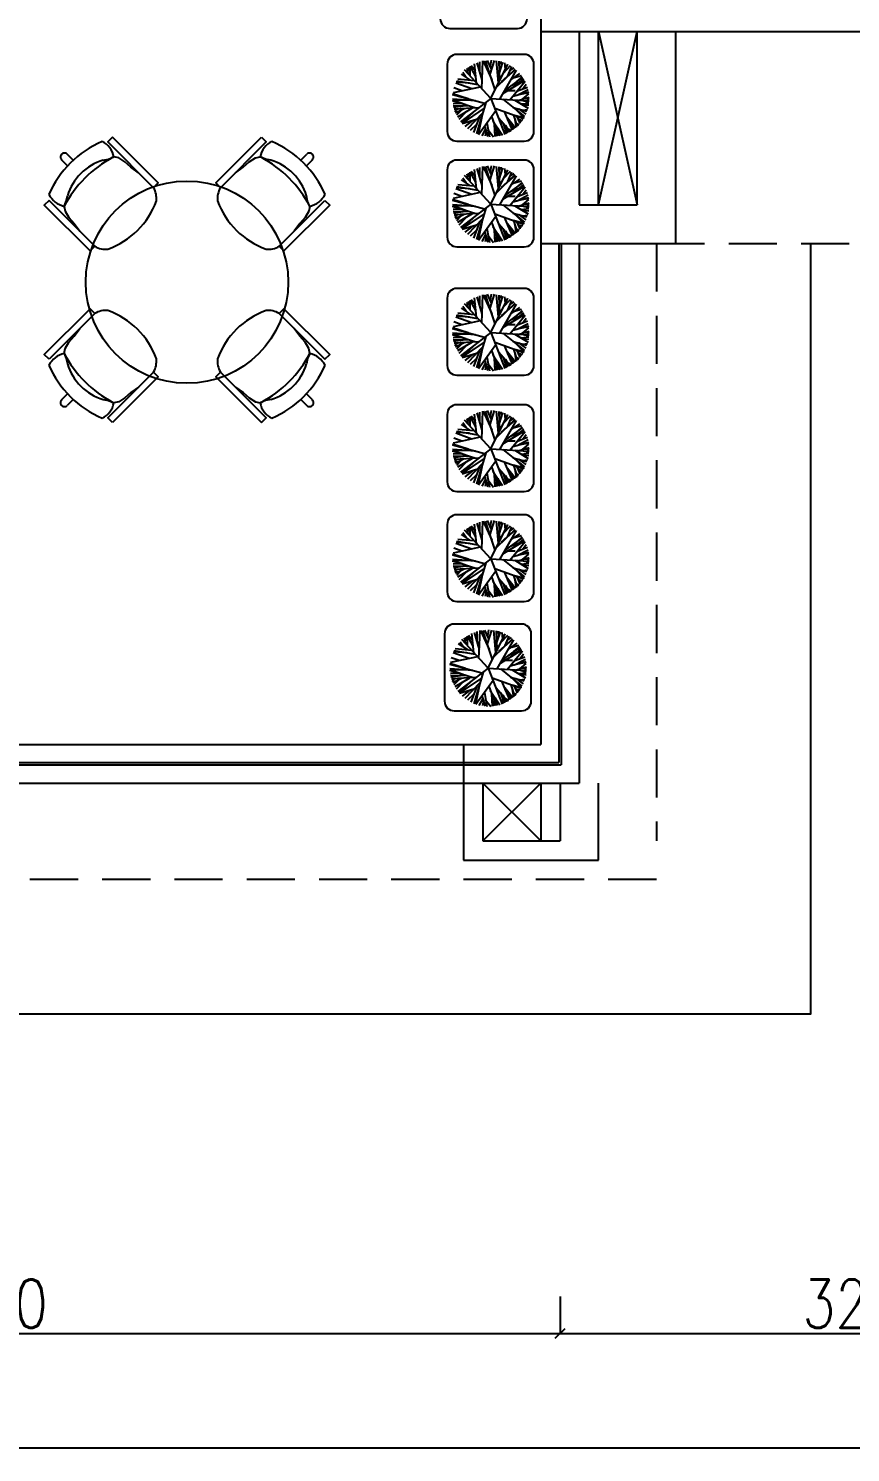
# Model space of a CAD drawing. Extents: x -32840 to 422982, y 280745 to 888746.
# Drawn here: x 235734 to 239997, y 290111 to 297500 of the extents above; entities that cross this region are included whole.
import ezdxf

# ---------------------------------------------------------------- set-up
doc = ezdxf.new("R2010")
doc.units = 0
doc.header["$LTSCALE"] = 1000
doc.header["$PDMODE"] = 3
doc.linetypes.add('CONTINOUS', pattern=[0])
doc.linetypes.add('HIDDEN', pattern=[0.375, 0.25, -0.125])
doc.layers.get('Defpoints').update_dxf_attribs({"linetype": 'HIDDEN'})
for name, color, linetype in [('A-Chejja', 5, 'HIDDEN'), ('A-duct', 1, 'Continuous'), ('A-Floor Projection', 5, 'CONTINOUS'), ('A-WALL', 7, 'CONTINOUS'), ('FURNITURE', 8, 'CONTINOUS'), ('RAILING', 1, 'Continuous'), ('WALL', 6, 'Continuous')]:
    doc.layers.add(name, color=color, linetype=linetype)
doc.layers.add('A-Dim grid', color=3, linetype='Continuous', transparency=0.5)
doc.styles.add('ROMANS', font='romans.shx', dxfattribs={"width": 0.8})
doc.dimstyles.new('A-Dim Grid', dxfattribs={"dimscale": 100, "dimtxt": 2.5, "dimasz": 0.5, "dimexe": 0, "dimexo": 0, "dimgap": 0.3, "dimtad": 1, "dimdec": 0, "dimlfac": -0.01, "dimzin": 3, "dimdsep": 46, "dimtxsty": 'ROMANS', "dimblk": 'OBLIQUE', "dimcen": 5, "dimclrd": 256, "dimclre": 8, "dimclrt": 4, "dimadec": 0, "dimazin": 0, "dimtfac": 1, "dimtdec": 0, "dimtix": 1, "dimtmove": 1, "dimatfit": 3, "dimfxl": 1, "dimfrac": 2, "dimtolj": 1, "dimtzin": 3, "dimlwd": -1, "dimarcsym": 0})

# ---------------------------------------------------------------- blocks, each defined once
blk = doc.blocks.new('_Oblique')
at = {"color": 0, "linetype": 'ByBlock', "lineweight": -2}
blk.add_line((-0.5, -0.5), (0.5, 0.5), dxfattribs=at)
at = {"color": 0, "linetype": 'ByBlock'}
blk.add_line((-0.5, -0.5), (0.5, 0.5), dxfattribs=at)
blk = doc.blocks.new('*D2466')
at = {"layer": 'A-Dim grid', "color": 8, "lineweight": -2, "transparency": 16777216}
for p, q in [((232490.6, 290919.7), (232490.6, 290728.2)), ((238490.6, 290919.7), (238490.6, 290728.2))]:
    blk.add_line(p, q, dxfattribs=at)
at = {"layer": 'A-Dim grid', "transparency": 16777216}
blk.add_line((232490.6, 290728.2), (238490.6, 290728.2), dxfattribs=at)
at = {"layer": 'Defpoints', "color": 0, "transparency": 16777216}
for p in [(232490.6, 290919.7), (238490.6, 290919.7), (238490.6, 290728.2)]:
    blk.add_point(p, dxfattribs=at)
at = {"layer": 'A-Dim grid', "transparency": 16777216, "xscale": 50, "yscale": 50, "zscale": 50, "rotation": 180}
blk.add_blockref('_Oblique', (232490.6, 290728.2), dxfattribs=at)
at = {"layer": 'A-Dim grid', "transparency": 16777216, "xscale": 50, "yscale": 50, "zscale": 50}
blk.add_blockref('_Oblique', (238490.6, 290728.2), dxfattribs=at)
at = {"layer": 'A-Dim grid', "color": 4, "transparency": 16777216, "insert": (235490.6, 290883.2), "char_height": 250, "attachment_point": 5, "style": 'ROMANS'}
blk.add_mtext('\\A1;6000', dxfattribs=at)
blk = doc.blocks.new('*D2467')
at = {"layer": 'A-Dim grid', "color": 8, "lineweight": -2, "transparency": 16777216}
for p, q in [((238490.6, 290919.7), (238490.6, 290728.2)), ((241690.6, 290919.7), (241690.6, 290728.2))]:
    blk.add_line(p, q, dxfattribs=at)
at = {"layer": 'A-Dim grid', "transparency": 16777216}
blk.add_line((238490.6, 290728.2), (241690.6, 290728.2), dxfattribs=at)
at = {"layer": 'Defpoints', "color": 0, "transparency": 16777216}
for p in [(238490.6, 290919.7), (241690.6, 290919.7), (241690.6, 290728.2)]:
    blk.add_point(p, dxfattribs=at)
at = {"layer": 'A-Dim grid', "transparency": 16777216, "xscale": 50, "yscale": 50, "zscale": 50, "rotation": 180}
blk.add_blockref('_Oblique', (238490.6, 290728.2), dxfattribs=at)
at = {"layer": 'A-Dim grid', "transparency": 16777216, "xscale": 50, "yscale": 50, "zscale": 50}
blk.add_blockref('_Oblique', (241690.6, 290728.2), dxfattribs=at)
at = {"layer": 'A-Dim grid', "color": 4, "transparency": 16777216, "insert": (240090.6, 290883.2), "char_height": 250, "attachment_point": 5, "style": 'ROMANS'}
blk.add_mtext('\\A1;3200', dxfattribs=at)
blk = doc.blocks.new('*D2468')
at = {"layer": 'A-Dim grid', "color": 8, "lineweight": -2, "transparency": 16777216}
for p, q in [((213790.6, 290800), (213790.6, 290135.6)), ((248790.8, 290800), (248790.8, 290135.6))]:
    blk.add_line(p, q, dxfattribs=at)
at = {"layer": 'A-Dim grid', "transparency": 16777216}
blk.add_line((213790.6, 290135.6), (248790.8, 290135.6), dxfattribs=at)
at = {"layer": 'Defpoints', "color": 0, "transparency": 16777216}
for p in [(213790.6, 290800), (248790.8, 290800), (248790.8, 290135.6)]:
    blk.add_point(p, dxfattribs=at)
at = {"layer": 'A-Dim grid', "transparency": 16777216, "xscale": 50, "yscale": 50, "zscale": 50, "rotation": 180}
blk.add_blockref('_Oblique', (213790.6, 290135.6), dxfattribs=at)
at = {"layer": 'A-Dim grid', "transparency": 16777216, "xscale": 50, "yscale": 50, "zscale": 50}
blk.add_blockref('_Oblique', (248790.8, 290135.6), dxfattribs=at)
at = {"layer": 'A-Dim grid', "color": 4, "transparency": 16777216, "insert": (231290.7, 290290.6), "char_height": 250, "attachment_point": 5, "style": 'ROMANS'}
blk.add_mtext('\\A1;35000', dxfattribs=at)

msp = doc.modelspace()

# ---------------------------------------------------------------- linework, layer by layer
at = {"layer": 'A-Chejja', "color": 8}
for p, q in [((238990.6, 296384.2), (248190.6, 296384.2)), ((238990.6, 296384.2), (238990.6, 293284.2)), ((238990.6, 293084.2), (213690.6, 293084.2))]:
    msp.add_line(p, q, dxfattribs=at)
at = {"layer": 'A-duct', "color": 8}
for p, q in [((238690.6, 296584.5), (238690.6, 297484.5)), ((238690.6, 296584.2), (238890.6, 297484.2)), ((238690.6, 297484.2), (238890.6, 296584.2)), ((238390.6, 293284.5), (238090.6, 293584.5)), ((238390.6, 293584.5), (238090.6, 293284.5)), ((238390.6, 293584.5), (238390.6, 293284.5))]:
    msp.add_line(p, q, dxfattribs=at)
at = {"layer": 'A-Floor Projection', "color": 8}
msp.add_lwpolyline([(239790.6, 296384.2), (239790.5, 292384.5), (224590.5, 292384.5), (224590.6, 294184.5)], dxfattribs=at)
at = {"layer": 'A-WALL'}
for p, q in [((238390.6, 297484.2), (238390.6, 296384.2)), ((238590.6, 297484.2), (238890.6, 297484.2)), ((238590.6, 297484.2), (238590.6, 296584.2)), ((238890.6, 296584.2), (238890.6, 297484.2)), ((239090.6, 296384.2), (239090.6, 297484.2)), ((238590.6, 296584.2), (238890.6, 296584.2)), ((238390.6, 296384.2), (239090.6, 296384.2)), ((237990.6, 293784.5), (237990.6, 293184.5)), ((237990.6, 293784.5), (238390.6, 293784.5)), ((238090.6, 293584.5), (238090.6, 293284.5)), ((238090.6, 293584.5), (238390.6, 293584.5)), ((238490.6, 293584.5), (238490.6, 293284.5)), ((238690.6, 293184.5), (238690.6, 293584.5)), ((238090.6, 293284.5), (238490.6, 293284.5)), ((237990.6, 293184.5), (238690.6, 293184.5))]:
    msp.add_line(p, q, dxfattribs=at)
at = {"layer": 'A-WALL', "color": 2}
msp.add_lwpolyline([(248890.6, 297484.2), (248890.6, 317084.2), (238390.6, 317084.2), (238390.6, 306084.2), (238390.6, 297484.2), (248890.6, 297484.2)], dxfattribs=at)
at = {"layer": 'FURNITURE'}
for p, q in [((237919.7, 297499.8), (238269.7, 297499.8)), ((238305.2, 297365), (237955.2, 297365)), ((237905.2, 297315), (237905.2, 296965)), ((238355.2, 296965), (238355.2, 297315)), ((237955.2, 296915), (238305.2, 296915)), ((235965.8, 296816.2), (235934.1, 296847)), ((236149.3, 296821.9), (236175.9, 296833.4)), ((236201.3, 296827.9), (236175.9, 296833.4)), ((236233.8, 296807.9), (236201.3, 296827.9)), ((236877.6, 296807.9), (236910.2, 296827.9)), ((236910.2, 296827.9), (236935.5, 296833.4)), ((236962.2, 296821.9), (236935.5, 296833.4)), ((237145.6, 296816.2), (237177.4, 296847)), ((235905.6, 296818.6), (235936.2, 296786.8)), ((236121.1, 296816.7), (236149.3, 296821.9)), ((236265, 296780), (236233.8, 296807.9)), ((236304.7, 296751.6), (236265, 296780)), ((236806.7, 296751.6), (236846.4, 296780)), ((236846.4, 296780), (236877.6, 296807.9)), ((236990.3, 296816.7), (236962.2, 296821.9)), ((237205.9, 296818.6), (237175.2, 296786.8)), ((237905.2, 296767), (237905.2, 296417)), ((238305.2, 296817), (237955.2, 296817)), ((238355.2, 296417), (238355.2, 296767)), ((235929.8, 296603.3), (235935.2, 296631.4)), ((237181.6, 296603.3), (237176.3, 296631.4)), ((235918.3, 296576.7), (235929.8, 296603.3)), ((235918.3, 296576.7), (235923.7, 296551.3)), ((235923.7, 296551.3), (235943.5, 296518.8)), ((237187.8, 296551.3), (237168, 296518.8)), ((237193.2, 296576.7), (237181.6, 296603.3)), ((237193.2, 296576.7), (237187.8, 296551.3)), ((235943.5, 296518.8), (235971.3, 296487.4)), ((235971.3, 296487.4), (235999.6, 296447.6)), ((237140.2, 296487.4), (237111.9, 296447.6)), ((237168, 296518.8), (237140.2, 296487.4)), ((237955.2, 296367), (238305.2, 296367)), ((237905.2, 296100.9), (237905.2, 295750.9)), ((238305.2, 296150.9), (237955.2, 296150.9)), ((238355.2, 295750.9), (238355.2, 296100.9)), ((235971.3, 295903.4), (235999.6, 295943.2)), ((237140.2, 295903.4), (237111.9, 295943.2)), ((235923.7, 295839.5), (235943.5, 295872.1)), ((235943.5, 295872.1), (235971.3, 295903.4)), ((237168, 295872.1), (237140.2, 295903.4)), ((237187.8, 295839.5), (237168, 295872.1)), ((235918.3, 295814.1), (235923.7, 295839.5)), ((235918.3, 295814.1), (235929.8, 295787.5)), ((237193.2, 295814.1), (237181.6, 295787.5)), ((237193.2, 295814.1), (237187.8, 295839.5)), ((235929.8, 295787.5), (235935.2, 295759.4)), ((237181.6, 295787.5), (237176.3, 295759.4)), ((237955.2, 295700.9), (238305.2, 295700.9)), ((235905.6, 295572.2), (235936.2, 295604.1)), ((235965.8, 295574.6), (235934.1, 295543.8)), ((236121.1, 295574.2), (236149.3, 295568.9)), ((236233.8, 295582.9), (236201.3, 295563)), ((236265, 295610.8), (236233.8, 295582.9)), ((236304.7, 295639.3), (236265, 295610.8)), ((236806.7, 295639.3), (236846.4, 295610.8)), ((236846.4, 295610.8), (236877.6, 295582.9)), ((236877.6, 295582.9), (236910.2, 295563)), ((236990.3, 295574.2), (236962.2, 295568.9)), ((237145.6, 295574.6), (237177.4, 295543.8)), ((237205.9, 295572.2), (237175.2, 295604.1)), ((236149.3, 295568.9), (236175.9, 295557.5)), ((236201.3, 295563), (236175.9, 295557.5)), ((236910.2, 295563), (236935.5, 295557.5)), ((236962.2, 295568.9), (236935.5, 295557.5)), ((237905.2, 295497.5), (237905.2, 295147.5)), ((238305.2, 295547.5), (237955.2, 295547.5)), ((238355.2, 295147.5), (238355.2, 295497.5)), ((237955.2, 295097.5), (238305.2, 295097.5)), ((237905.2, 294926.6), (237905.2, 294576.6)), ((238305.2, 294976.6), (237955.2, 294976.6)), ((238355.2, 294576.6), (238355.2, 294926.6)), ((237955.2, 294526.6), (238305.2, 294526.6)), ((238291.3, 294409), (237941.3, 294409)), ((237891.3, 294359), (237891.3, 294009)), ((238341.3, 294009), (238341.3, 294359)), ((237941.3, 293959), (238291.3, 293959))]:
    msp.add_line(p, q, dxfattribs=at)
for points in [[(238004.3, 297246.3), (237985.8, 297272)], [(238132.3, 297135.7), (237995, 297285.3)], [(238013.5, 297266.8), (238008.4, 297292.4)], [(238023.7, 297276), (238014.5, 297297.6)], [(238023.7, 297253.5), (238023.7, 297302.7)], [(238054.5, 297250.4), (238024.8, 297304.7)], [(238051.4, 297278.1), (238029.9, 297305.7)], [(238057.5, 297216.6), (238047.3, 297316)], [(238087.2, 297233), (238060.6, 297322.2)], [(238073.9, 297275), (238073.9, 297327.3)], [(238084.2, 297186.9), (238090.3, 297331.3)], [(238138.5, 297233), (238093.4, 297331.3)], [(238154.9, 297181.8), (238103.7, 297332.4)], [(238135.4, 297288.3), (238114.9, 297334.4)], [(238128.3, 297262.7), (238150.8, 297334.4)], [(238129.3, 297304.7), (238135.4, 297335.5)], [(238132.3, 297135.7), (238220.4, 297315)], [(238172.3, 297217.6), (238161, 297332.4)], [(238162, 297197.2), (238257.3, 297289.3)], [(238178.5, 297230.9), (238175.3, 297330.3)], [(238177.4, 297269.9), (238194.8, 297325.2)], [(238178.5, 297132.6), (238265.5, 297283.2)], [(238187.6, 297302.7), (238184.6, 297328.3)], [(238187.6, 297222.8), (238260.4, 297286.3)], [(238197.9, 297268.8), (238233.8, 297307.8)], [(238208.2, 297289.3), (238204.1, 297321.1)], [(238220.4, 297253.5), (238240.9, 297302.7)], [(238232.7, 297282.2), (238252.2, 297295.5)], [(238077, 297196.1), (237935.6, 297165.4)], [(238032.9, 297186.9), (237950, 297216.6)], [(238020.7, 297216.6), (237952, 297220.7)], [(238066.8, 297207.4), (237955.1, 297226.8)], [(238047.3, 297228.9), (237961.2, 297237.1)], [(238026.8, 297230.9), (237978.7, 297262.7)], [(238194.8, 297162.3), (238305.5, 297229.9)], [(238205.1, 297178.7), (238298.3, 297246.3)], [(238230.7, 297129.5), (238309.6, 297225.8)], [(238235.8, 297234), (238282.9, 297265.8)], [(238236.8, 297203.3), (238306.5, 297229.9)], [(238254.3, 297246.3), (238290.1, 297256.6)], [(238265.5, 297222.8), (238295.2, 297249.4)], [(238269.6, 297176.6), (238321.9, 297196.1)], [(238279.9, 297219.7), (238302.4, 297239.1)], [(238295.2, 297184.9), (238315.7, 297210.5)], [(238051.4, 297124.4), (237932.5, 297132.6)], [(238014.5, 297134.7), (237933.6, 297161.3)], [(238099.5, 297111.1), (237933.6, 297155.1)], [(238001.2, 297102.9), (237933.6, 297127.5)], [(238017.6, 297127.5), (237933.6, 297127.5)], [(238053.5, 297086.5), (237933.6, 297124.4)], [(237980.7, 297176.6), (237939.7, 297191)], [(238132.3, 297135.7), (237974.6, 297014.8)], [(238130.3, 297136.7), (238131.3, 297136.7), (238133.4, 297136.7), (238131.3, 297136.7), (238130.3, 297136.7)], [(238132.3, 297135.7), (238331.1, 297124.4)], [(238132.3, 297135.7), (238205.1, 296949.2)], [(238194.8, 297132.6), (238306.5, 297042.5)], [(238220.4, 297177.7), (238257.3, 297177.7)], [(238246.1, 297148), (238328, 297171.5)], [(238256.3, 297128.5), (238324.9, 297086.5)], [(238268.6, 297154.1), (238324.9, 297183.8)], [(238278.8, 297127.5), (238331.1, 297143.9)], [(238285, 297158.2), (238328, 297167.4)], [(238292.2, 297127.5), (238329, 297118.3)], [(238295.2, 297132.6), (238329, 297161.3)], [(238308.6, 297135.7), (238331.1, 297132.6)], [(237978.7, 297111.1), (237935.6, 297109)], [(238020.7, 297096.7), (237936.7, 297098.8)], [(237988.9, 297096.7), (237938.7, 297089.6)], [(238067.8, 297088.5), (237941.8, 297080.4)], [(237961.2, 297080.4), (237942.8, 297076.2)], [(237964.3, 297067), (237944.8, 297070.1)], [(237994, 297083.4), (237948.9, 297059.9)], [(237975.6, 297073.2), (237953, 297049.6)], [(238035, 297085.5), (237958.2, 297040.4)], [(238004.3, 297067), (237966.4, 297027.1)], [(238096.5, 297085.5), (237980.7, 297007.6)], [(238057.5, 297079.3), (237980.7, 297009.7)], [(238089.3, 297059.9), (238010.4, 296978.9)], [(238105.7, 297116.2), (238057.5, 296952.3)], [(238089.3, 297059.9), (238065.8, 296949.2)], [(238157.9, 297072.2), (238067.8, 296948.2)], [(238151.8, 297086.5), (238301.4, 297033.2)], [(238201, 297069.1), (238243, 296971.7)], [(238247.1, 297089.6), (238318.8, 297070.1)], [(238265.5, 297076.2), (238302.4, 297036.3), (238250.1, 297050.6), (238268.6, 296991.2)], [(238259.4, 297047.6), (238289.1, 297014.8)], [(238275.8, 297082.4), (238312.6, 297055.8)], [(238289.1, 297109), (238329, 297113.1)], [(238296.3, 297104.9), (238328, 297101.8)], [(238298.3, 297076.2), (238321.9, 297079.3)], [(238057.5, 297028.1), (237982.7, 297004.5)], [(238035, 297020.9), (237997.1, 296991.2)], [(238057.5, 297001.4), (238023.7, 296970.7)], [(238072.9, 297043.5), (238041.2, 296959.4)], [(238103.7, 296978.9), (238084.2, 296943.1)], [(238099.5, 296992.3), (238116, 296939)], [(238111.8, 297009.7), (238125.1, 296937.9)], [(238117, 296974.8), (238145.7, 296937.9)], [(238135.4, 297042.5), (238171.3, 296942)], [(238142.6, 297020.9), (238191.8, 296946.1)], [(238148.7, 297003.5), (238151.8, 296939)], [(238168.2, 296982), (238178.5, 296943.1)], [(238171.3, 297036.3), (238233.8, 296965.6)], [(238194.8, 297010.7), (238214.3, 296955.4)], [(238194.8, 296975.8), (238213.3, 296955.4)], [(238207.1, 296997.4), (238223.5, 296959.4)], [(238211.2, 297044.5), (238259.4, 296984)], [(238217.4, 297028.1), (238250.1, 296977.9)], [(238223.5, 296977.9), (238237.8, 296968.7)], [(238256.3, 297028.1), (238263.5, 296988.1)], [(238259.4, 297010.7), (238276.8, 297000.4)], [(238269.6, 297036.3), (238281.9, 297006.6)], [(238276.8, 297028.1), (238295.2, 297024)], [(238106.7, 296967.7), (238102.6, 296941)], [(238150.8, 296964.6), (238164.1, 296941)], [(238023.7, 296705.4), (238023.7, 296754.6)], [(238054.5, 296702.4), (238024.8, 296756.7)], [(238051.4, 296730), (238029.9, 296757.7)], [(238057.5, 296668.5), (238047.3, 296767.9)], [(238087.2, 296684.9), (238060.6, 296774.1)], [(238073.9, 296727), (238073.9, 296779.2)], [(238084.2, 296638.8), (238090.3, 296783.3)], [(238138.5, 296684.9), (238093.4, 296783.3)], [(238154.9, 296633.7), (238103.7, 296784.3)], [(238135.4, 296740.3), (238114.9, 296786.4)], [(238128.3, 296714.7), (238150.8, 296786.4)], [(238129.3, 296756.7), (238135.4, 296787.4)], [(238132.3, 296587.6), (238220.4, 296766.9)], [(238172.3, 296669.6), (238161, 296784.3)], [(238178.5, 296682.9), (238175.3, 296782.3)], [(238177.4, 296721.8), (238194.8, 296777.2)], [(238187.6, 296754.6), (238184.6, 296780.2)], [(238197.9, 296720.8), (238233.8, 296759.7)], [(238208.2, 296741.3), (238204.1, 296773)], [(238220.4, 296705.4), (238240.9, 296754.6)], [(238066.8, 296659.3), (237955.1, 296678.8)], [(238047.3, 296680.8), (237961.2, 296689.1)], [(238026.8, 296682.9), (237978.7, 296714.7)], [(238004.3, 296698.3), (237985.8, 296723.9)], [(238132.3, 296587.6), (237995, 296737.2)], [(238013.5, 296718.7), (238008.4, 296744.4)], [(238023.7, 296728), (238014.5, 296749.5)], [(238162, 296649.1), (238257.3, 296741.3)], [(238178.5, 296584.6), (238265.5, 296735.1)], [(238187.6, 296674.7), (238260.4, 296738.2)], [(238194.8, 296614.3), (238305.5, 296681.9)], [(238205.1, 296630.6), (238298.3, 296698.3)], [(238232.7, 296734.1), (238252.2, 296747.4)], [(238235.8, 296686), (238282.9, 296717.7)], [(238236.8, 296655.2), (238306.5, 296681.9)], [(238254.3, 296698.3), (238290.1, 296708.5)], [(238265.5, 296674.7), (238295.2, 296701.3)], [(238279.9, 296671.6), (238302.4, 296691.1)], [(238014.5, 296586.6), (237933.6, 296613.2)], [(238099.5, 296563), (237933.6, 296607.1)], [(238077, 296648.1), (237935.6, 296617.3)], [(237980.7, 296628.6), (237939.7, 296642.9)], [(238032.9, 296638.8), (237950, 296668.5)], [(238020.7, 296668.5), (237952, 296672.7)], [(238220.4, 296629.6), (238257.3, 296629.6)], [(238230.7, 296581.5), (238309.6, 296677.8)], [(238246.1, 296599.9), (238328, 296623.5)], [(238268.6, 296606), (238324.9, 296635.8)], [(238269.6, 296628.6), (238321.9, 296648.1)], [(238285, 296610.2), (238328, 296619.4)], [(238295.2, 296636.8), (238315.7, 296662.4)], [(238295.2, 296584.6), (238329, 296613.2)], [(238051.4, 296576.3), (237932.5, 296584.6)], [(238001.2, 296554.8), (237933.6, 296579.4)], [(238017.6, 296579.4), (237933.6, 296579.4)], [(238053.5, 296538.4), (237933.6, 296576.3)], [(237978.7, 296563), (237935.6, 296561)], [(238020.7, 296548.7), (237936.7, 296550.7)], [(237988.9, 296548.7), (237938.7, 296541.5)], [(238067.8, 296540.5), (237941.8, 296532.3)], [(237961.2, 296532.3), (237942.8, 296528.2)], [(237994, 296535.4), (237948.9, 296511.8)], [(238035, 296537.4), (237958.2, 296492.3)], [(238132.3, 296587.6), (237974.6, 296466.7)], [(238096.5, 296537.4), (237980.7, 296459.6)], [(238057.5, 296531.2), (237980.7, 296461.6)], [(238105.7, 296568.1), (238057.5, 296404.2)], [(238130.3, 296588.6), (238131.3, 296588.6), (238133.4, 296588.6), (238131.3, 296588.6), (238130.3, 296588.6)], [(238132.3, 296587.6), (238331.1, 296576.3)], [(238132.3, 296587.6), (238205.1, 296401.1)], [(238151.8, 296538.4), (238301.4, 296485.2)], [(238194.8, 296584.6), (238306.5, 296494.4)], [(238247.1, 296541.5), (238318.8, 296522.1)], [(238256.3, 296580.4), (238324.9, 296538.4)], [(238275.8, 296534.4), (238312.6, 296507.7)], [(238278.8, 296579.4), (238331.1, 296595.8)], [(238289.1, 296561), (238329, 296565.1)], [(238292.2, 296579.4), (238329, 296570.2)], [(238296.3, 296556.9), (238328, 296553.8)], [(238298.3, 296528.2), (238321.9, 296531.2)], [(238308.6, 296587.6), (238331.1, 296584.6)], [(237964.3, 296519), (237944.8, 296522.1)], [(237975.6, 296525.1), (237953, 296501.6)], [(238004.3, 296519), (237966.4, 296479)], [(238057.5, 296480), (237982.7, 296456.5)], [(238035, 296472.9), (237997.1, 296443.1)], [(238089.3, 296511.8), (238010.4, 296430.9)], [(238072.9, 296495.4), (238041.2, 296411.4)], [(238089.3, 296511.8), (238065.8, 296401.1)], [(238157.9, 296524.1), (238067.8, 296400.1)], [(238111.8, 296461.6), (238125.1, 296389.9)], [(238135.4, 296494.4), (238171.3, 296394)], [(238142.6, 296472.9), (238191.8, 296398.1)], [(238171.3, 296488.2), (238233.8, 296417.5)], [(238194.8, 296462.6), (238214.3, 296407.3)], [(238201, 296521), (238243, 296423.7)], [(238211.2, 296496.4), (238259.4, 296436)], [(238217.4, 296480), (238250.1, 296429.8)], [(238265.5, 296528.2), (238302.4, 296488.2), (238250.1, 296502.6), (238268.6, 296443.1)], [(238256.3, 296480), (238263.5, 296440.1)], [(238259.4, 296499.5), (238289.1, 296466.7)], [(238259.4, 296462.6), (238276.8, 296452.4)], [(238269.6, 296488.2), (238281.9, 296458.5)], [(238276.8, 296480), (238295.2, 296475.9)], [(238057.5, 296453.4), (238023.7, 296422.7)], [(238103.7, 296430.9), (238084.2, 296395)], [(238099.5, 296444.2), (238116, 296390.9)], [(238106.7, 296419.6), (238102.6, 296393)], [(238117, 296426.8), (238145.7, 296389.9)], [(238148.7, 296455.4), (238151.8, 296390.9)], [(238150.8, 296416.5), (238164.1, 296393)], [(238168.2, 296433.9), (238178.5, 296395)], [(238194.8, 296427.8), (238213.3, 296407.3)], [(238207.1, 296449.3), (238223.5, 296411.4)], [(238223.5, 296429.8), (238237.8, 296420.6)], [(238023.7, 296039.4), (238023.7, 296088.6)], [(238054.5, 296036.3), (238024.8, 296090.6)], [(238051.4, 296064), (238029.9, 296091.6)], [(238057.5, 296002.5), (238047.3, 296101.9)], [(238087.2, 296018.9), (238060.6, 296108.1)], [(238073.9, 296060.9), (238073.9, 296113.2)], [(238084.2, 295972.8), (238090.3, 296117.2)], [(238138.5, 296018.9), (238093.4, 296117.2)], [(238154.9, 295967.7), (238103.7, 296118.3)], [(238135.4, 296074.2), (238114.9, 296120.4)], [(238128.3, 296048.6), (238150.8, 296120.4)], [(238129.3, 296090.6), (238135.4, 296121.4)], [(238132.3, 295921.6), (238220.4, 296100.9)], [(238172.3, 296003.5), (238161, 296118.3)], [(238178.5, 296016.9), (238175.3, 296116.2)], [(238177.4, 296055.8), (238194.8, 296111.1)], [(238187.6, 296088.6), (238184.6, 296114.2)], [(238197.9, 296054.8), (238233.8, 296093.7)], [(238208.2, 296075.2), (238204.1, 296107)], [(238220.4, 296039.4), (238240.9, 296088.6)], [(238047.3, 296014.8), (237961.2, 296023)], [(238026.8, 296016.9), (237978.7, 296048.6)], [(238004.3, 296032.2), (237985.8, 296057.9)], [(238132.3, 295921.6), (237995, 296071.2)], [(238013.5, 296052.7), (238008.4, 296078.3)], [(238023.7, 296061.9), (238014.5, 296083.5)], [(238162, 295983.1), (238257.3, 296075.2)], [(238178.5, 295918.5), (238265.5, 296069.1)], [(238187.6, 296008.7), (238260.4, 296072.2)], [(238194.8, 295948.2), (238305.5, 296015.8)], [(238205.1, 295964.6), (238298.3, 296032.2)], [(238232.7, 296068.1), (238252.2, 296081.4)], [(238235.8, 296019.9), (238282.9, 296051.7)], [(238236.8, 295989.2), (238306.5, 296015.8)], [(238254.3, 296032.2), (238290.1, 296042.5)], [(238265.5, 296008.7), (238295.2, 296035.3)], [(238279.9, 296005.6), (238302.4, 296025)], [(238014.5, 295920.6), (237933.6, 295947.2)], [(238099.5, 295897), (237933.6, 295941)], [(238077, 295982), (237935.6, 295951.3)], [(237980.7, 295962.5), (237939.7, 295976.9)], [(238032.9, 295972.8), (237950, 296002.5)], [(238020.7, 296002.5), (237952, 296006.6)], [(238066.8, 295993.3), (237955.1, 296012.7)], [(238220.4, 295963.6), (238257.3, 295963.6)], [(238230.7, 295915.4), (238309.6, 296011.7)], [(238246.1, 295933.9), (238328, 295957.4)], [(238268.6, 295940), (238324.9, 295969.7)], [(238269.6, 295962.5), (238321.9, 295982)], [(238285, 295944.1), (238328, 295953.3)], [(238295.2, 295970.8), (238315.7, 295996.4)], [(238295.2, 295918.5), (238329, 295947.2)], [(238051.4, 295910.3), (237932.5, 295918.5)], [(238001.2, 295888.8), (237933.6, 295913.4)], [(238017.6, 295913.4), (237933.6, 295913.4)], [(238053.5, 295872.4), (237933.6, 295910.3)], [(237978.7, 295897), (237935.6, 295894.9)], [(238020.7, 295882.6), (237936.7, 295884.7)], [(237988.9, 295882.6), (237938.7, 295875.5)], [(238067.8, 295874.4), (237941.8, 295866.3)], [(237961.2, 295866.3), (237942.8, 295862.1)], [(237994, 295869.3), (237948.9, 295845.8)], [(238035, 295871.4), (237958.2, 295826.3)], [(238132.3, 295921.6), (237974.6, 295800.7)], [(238096.5, 295871.4), (237980.7, 295793.5)], [(238057.5, 295865.2), (237980.7, 295795.6)], [(238105.7, 295902.1), (238057.5, 295738.2)], [(238130.3, 295922.6), (238131.3, 295922.6), (238133.4, 295922.6), (238131.3, 295922.6), (238130.3, 295922.6)], [(238132.3, 295921.6), (238331.1, 295910.3)], [(238132.3, 295921.6), (238205.1, 295735.1)], [(238151.8, 295872.4), (238301.4, 295819.1)], [(238194.8, 295918.5), (238306.5, 295828.4)], [(238247.1, 295875.5), (238318.8, 295856)], [(238256.3, 295914.4), (238324.9, 295872.4)], [(238275.8, 295868.3), (238312.6, 295841.7)], [(238278.8, 295913.4), (238331.1, 295929.8)], [(238289.1, 295894.9), (238329, 295899)], [(238292.2, 295913.4), (238329, 295904.2)], [(238296.3, 295890.9), (238328, 295887.7)], [(238298.3, 295862.1), (238321.9, 295865.2)], [(238308.6, 295921.6), (238331.1, 295918.5)], [(237964.3, 295852.9), (237944.8, 295856)], [(237975.6, 295859.1), (237953, 295835.5)], [(238004.3, 295852.9), (237966.4, 295813)], [(238057.5, 295814), (237982.7, 295790.4)], [(238035, 295806.8), (237997.1, 295777.1)], [(238089.3, 295845.8), (238010.4, 295764.8)], [(238072.9, 295829.4), (238041.2, 295745.3)], [(238089.3, 295845.8), (238065.8, 295735.1)], [(238157.9, 295858.1), (238067.8, 295734.1)], [(238111.8, 295795.6), (238125.1, 295723.8)], [(238135.4, 295828.4), (238171.3, 295727.9)], [(238142.6, 295806.8), (238191.8, 295732)], [(238171.3, 295822.2), (238233.8, 295751.5)], [(238194.8, 295796.6), (238214.3, 295741.3)], [(238201, 295855), (238243, 295757.6)], [(238211.2, 295830.4), (238259.4, 295769.9)], [(238217.4, 295814), (238250.1, 295763.8)], [(238265.5, 295862.1), (238302.4, 295822.2), (238250.1, 295836.5), (238268.6, 295777.1)], [(238256.3, 295814), (238263.5, 295774)], [(238259.4, 295833.5), (238289.1, 295800.7)], [(238259.4, 295796.6), (238276.8, 295786.3)], [(238269.6, 295822.2), (238281.9, 295792.5)], [(238276.8, 295814), (238295.2, 295809.9)], [(238057.5, 295787.3), (238023.7, 295756.6)], [(238103.7, 295764.8), (238084.2, 295729)], [(238099.5, 295778.2), (238116, 295724.9)], [(238106.7, 295753.6), (238102.6, 295726.9)], [(238117, 295760.7), (238145.7, 295723.8)], [(238148.7, 295789.4), (238151.8, 295724.9)], [(238150.8, 295750.5), (238164.1, 295726.9)], [(238168.2, 295767.9), (238178.5, 295729)], [(238194.8, 295761.7), (238213.3, 295741.3)], [(238207.1, 295783.3), (238223.5, 295745.3)], [(238223.5, 295763.8), (238237.8, 295754.6)], [(238057.5, 295399.1), (238047.3, 295498.5)], [(238087.2, 295415.5), (238060.6, 295504.6)], [(238073.9, 295457.5), (238073.9, 295509.7)], [(238084.2, 295369.3), (238090.3, 295513.8)], [(238138.5, 295415.5), (238093.4, 295513.8)], [(238154.9, 295364.2), (238103.7, 295514.9)], [(238135.4, 295470.8), (238114.9, 295516.9)], [(238128.3, 295445.2), (238150.8, 295516.9)], [(238129.3, 295487.2), (238135.4, 295517.9)], [(238132.3, 295318.1), (238220.4, 295497.4)], [(238172.3, 295400.1), (238161, 295514.9)], [(238178.5, 295413.4), (238175.3, 295512.8)], [(238177.4, 295452.4), (238194.8, 295507.7)], [(238187.6, 295485.1), (238184.6, 295510.8)], [(238208.2, 295471.8), (238204.1, 295503.6)], [(238026.8, 295413.4), (237978.7, 295445.2)], [(238004.3, 295428.8), (237985.8, 295454.4)], [(238132.3, 295318.1), (237995, 295467.7)], [(238013.5, 295449.3), (238008.4, 295474.9)], [(238023.7, 295458.5), (238014.5, 295480)], [(238023.7, 295436), (238023.7, 295485.1)], [(238054.5, 295432.9), (238024.8, 295487.2)], [(238051.4, 295460.6), (238029.9, 295488.2)], [(238162, 295379.6), (238257.3, 295471.8)], [(238178.5, 295315.1), (238265.5, 295465.7)], [(238187.6, 295405.2), (238260.4, 295468.7)], [(238197.9, 295451.3), (238233.8, 295490.3)], [(238205.1, 295361.2), (238298.3, 295428.8)], [(238220.4, 295436), (238240.9, 295485.1)], [(238232.7, 295464.7), (238252.2, 295478)], [(238235.8, 295416.5), (238282.9, 295448.3)], [(238254.3, 295428.8), (238290.1, 295439)], [(238265.5, 295405.2), (238295.2, 295431.8)], [(238077, 295378.6), (237935.6, 295347.9)], [(237980.7, 295359.1), (237939.7, 295373.5)], [(238032.9, 295369.3), (237950, 295399.1)], [(238020.7, 295399.1), (237952, 295403.2)], [(238066.8, 295389.9), (237955.1, 295409.3)], [(238047.3, 295411.4), (237961.2, 295419.6)], [(238194.8, 295344.8), (238305.5, 295412.4)], [(238220.4, 295360.2), (238257.3, 295360.2)], [(238230.7, 295312), (238309.6, 295408.3)], [(238236.8, 295385.8), (238306.5, 295412.4)], [(238246.1, 295330.4), (238328, 295354)], [(238268.6, 295336.6), (238324.9, 295366.3)], [(238269.6, 295359.1), (238321.9, 295378.6)], [(238279.9, 295402.2), (238302.4, 295421.6)], [(238285, 295340.7), (238328, 295349.9)], [(238295.2, 295367.3), (238315.7, 295392.9)], [(238051.4, 295306.9), (237932.5, 295315.1)], [(238014.5, 295317.1), (237933.6, 295343.7)], [(238099.5, 295293.5), (237933.6, 295337.6)], [(238001.2, 295285.4), (237933.6, 295310)], [(238017.6, 295310), (237933.6, 295310)], [(238053.5, 295269), (237933.6, 295306.9)], [(237978.7, 295293.5), (237935.6, 295291.5)], [(238020.7, 295279.2), (237936.7, 295281.2)], [(237988.9, 295279.2), (237938.7, 295272.1)], [(238132.3, 295318.1), (237974.6, 295197.3)], [(238105.7, 295298.7), (238057.5, 295134.8)], [(238130.3, 295319.2), (238131.3, 295319.2), (238133.4, 295319.2), (238131.3, 295319.2), (238130.3, 295319.2)], [(238132.3, 295318.1), (238331.1, 295306.9)], [(238132.3, 295318.1), (238205.1, 295131.7)], [(238194.8, 295315.1), (238306.5, 295224.9)], [(238256.3, 295311), (238324.9, 295269)], [(238278.8, 295310), (238331.1, 295326.3)], [(238289.1, 295291.5), (238329, 295295.6)], [(238292.2, 295310), (238329, 295300.7)], [(238295.2, 295315.1), (238329, 295343.7)], [(238296.3, 295287.4), (238328, 295284.3)], [(238308.6, 295318.1), (238331.1, 295315.1)], [(238067.8, 295271), (237941.8, 295262.8)], [(237961.2, 295262.8), (237942.8, 295258.7)], [(237964.3, 295249.5), (237944.8, 295252.6)], [(237994, 295265.9), (237948.9, 295242.3)], [(237975.6, 295255.6), (237953, 295232.1)], [(238035, 295267.9), (237958.2, 295222.9)], [(238004.3, 295249.5), (237966.4, 295209.6)], [(238096.5, 295267.9), (237980.7, 295190.1)], [(238057.5, 295261.8), (237980.7, 295192.1)], [(238057.5, 295210.6), (237982.7, 295187)], [(238035, 295203.4), (237997.1, 295173.7)], [(238089.3, 295242.3), (238010.4, 295161.4)], [(238072.9, 295225.9), (238041.2, 295141.9)], [(238089.3, 295242.3), (238065.8, 295131.7)], [(238157.9, 295254.6), (238067.8, 295130.7)], [(238135.4, 295224.9), (238171.3, 295124.5)], [(238142.6, 295203.4), (238191.8, 295128.6)], [(238151.8, 295269), (238301.4, 295215.7)], [(238171.3, 295218.8), (238233.8, 295148.1)], [(238201, 295251.5), (238243, 295154.2)], [(238211.2, 295226.9), (238259.4, 295166.5)], [(238217.4, 295210.6), (238250.1, 295160.4)], [(238247.1, 295272.1), (238318.8, 295252.6)], [(238265.5, 295258.7), (238302.4, 295218.8), (238250.1, 295233.1), (238268.6, 295173.7)], [(238256.3, 295210.6), (238263.5, 295170.6)], [(238259.4, 295230), (238289.1, 295197.3)], [(238269.6, 295218.8), (238281.9, 295189)], [(238275.8, 295264.9), (238312.6, 295238.2)], [(238276.8, 295210.6), (238295.2, 295206.5)], [(238298.3, 295258.7), (238321.9, 295261.8)], [(238057.5, 295183.9), (238023.7, 295153.2)], [(238103.7, 295161.4), (238084.2, 295125.5)], [(238099.5, 295174.7), (238116, 295121.4)], [(238106.7, 295150.1), (238102.6, 295123.5)], [(238111.8, 295192.1), (238125.1, 295120.4)], [(238117, 295157.3), (238145.7, 295120.4)], [(238148.7, 295186), (238151.8, 295121.4)], [(238150.8, 295147.1), (238164.1, 295123.5)], [(238168.2, 295164.4), (238178.5, 295125.5)], [(238194.8, 295193.2), (238214.3, 295137.8)], [(238194.8, 295158.3), (238213.3, 295137.8)], [(238207.1, 295179.8), (238223.5, 295141.9)], [(238223.5, 295160.4), (238237.8, 295151.1)], [(238259.4, 295193.2), (238276.8, 295182.9)], [(238023.7, 294887.6), (238014.5, 294909.1)], [(238023.7, 294865.1), (238023.7, 294914.3)], [(238054.5, 294862), (238024.8, 294916.3)], [(238051.4, 294889.7), (238029.9, 294917.3)], [(238057.5, 294828.2), (238047.3, 294927.6)], [(238087.2, 294844.6), (238060.6, 294933.7)], [(238073.9, 294886.6), (238073.9, 294938.9)], [(238084.2, 294798.5), (238090.3, 294942.9)], [(238138.5, 294844.6), (238093.4, 294942.9)], [(238154.9, 294793.3), (238103.7, 294944)], [(238135.4, 294899.9), (238114.9, 294946)], [(238128.3, 294874.3), (238150.8, 294946)], [(238129.3, 294916.3), (238135.4, 294947)], [(238132.3, 294747.3), (238220.4, 294926.6)], [(238172.3, 294829.2), (238161, 294944)], [(238178.5, 294842.5), (238175.3, 294941.9)], [(238177.4, 294881.5), (238194.8, 294936.8)], [(238187.6, 294914.3), (238184.6, 294939.9)], [(238197.9, 294880.4), (238233.8, 294919.4)], [(238208.2, 294900.9), (238204.1, 294932.7)], [(238220.4, 294865.1), (238240.9, 294914.3)], [(238232.7, 294893.8), (238252.2, 294907.1)], [(238020.7, 294828.2), (237952, 294832.3)], [(238066.8, 294819), (237955.1, 294838.4)], [(238047.3, 294840.5), (237961.2, 294848.7)], [(238026.8, 294842.5), (237978.7, 294874.3)], [(238004.3, 294857.9), (237985.8, 294883.5)], [(238132.3, 294747.3), (237995, 294896.8)], [(238013.5, 294878.4), (238008.4, 294904)], [(238162, 294808.7), (238257.3, 294900.9)], [(238178.5, 294744.2), (238265.5, 294894.8)], [(238187.6, 294834.3), (238260.4, 294897.8)], [(238194.8, 294773.9), (238305.5, 294841.5)], [(238205.1, 294790.3), (238298.3, 294857.9)], [(238230.7, 294741.1), (238309.6, 294837.4)], [(238235.8, 294845.6), (238282.9, 294877.4)], [(238236.8, 294814.9), (238306.5, 294841.5)], [(238254.3, 294857.9), (238290.1, 294868.1)], [(238265.5, 294834.3), (238295.2, 294861)], [(238279.9, 294831.3), (238302.4, 294850.7)], [(238014.5, 294746.2), (237933.6, 294772.9)], [(238099.5, 294722.7), (237933.6, 294766.7)], [(238077, 294807.7), (237935.6, 294777)], [(237980.7, 294788.2), (237939.7, 294802.6)], [(238032.9, 294798.5), (237950, 294828.2)], [(238220.4, 294789.3), (238257.3, 294789.3)], [(238246.1, 294759.5), (238328, 294783.1)], [(238268.6, 294765.7), (238324.9, 294795.4)], [(238269.6, 294788.2), (238321.9, 294807.7)], [(238285, 294769.8), (238328, 294779)], [(238295.2, 294796.4), (238315.7, 294822)], [(238295.2, 294744.2), (238329, 294772.9)], [(238051.4, 294736), (237932.5, 294744.2)], [(238001.2, 294714.5), (237933.6, 294739.1)], [(238017.6, 294739.1), (237933.6, 294739.1)], [(238053.5, 294698.1), (237933.6, 294736)], [(237978.7, 294722.7), (237935.6, 294720.6)], [(238020.7, 294708.3), (237936.7, 294710.4)], [(237988.9, 294708.3), (237938.7, 294701.2)], [(238067.8, 294700.1), (237941.8, 294691.9)], [(237961.2, 294691.9), (237942.8, 294687.8)], [(237994, 294695), (237948.9, 294671.4)], [(237975.6, 294684.8), (237953, 294661.2)], [(238035, 294697.1), (237958.2, 294652)], [(238132.3, 294747.3), (237974.6, 294626.4)], [(238096.5, 294697.1), (237980.7, 294619.2)], [(238057.5, 294690.9), (237980.7, 294621.3)], [(238105.7, 294727.8), (238057.5, 294563.9)], [(238157.9, 294683.7), (238067.8, 294559.8)], [(238130.3, 294748.3), (238131.3, 294748.3), (238133.4, 294748.3), (238131.3, 294748.3), (238130.3, 294748.3)], [(238132.3, 294747.3), (238331.1, 294736)], [(238132.3, 294747.3), (238205.1, 294560.8)], [(238151.8, 294698.1), (238301.4, 294644.8)], [(238194.8, 294744.2), (238306.5, 294654)], [(238247.1, 294701.2), (238318.8, 294681.7)], [(238265.5, 294687.8), (238302.4, 294647.9), (238250.1, 294662.2), (238268.6, 294602.8)], [(238256.3, 294740.1), (238324.9, 294698.1)], [(238275.8, 294694), (238312.6, 294667.3)], [(238278.8, 294739.1), (238331.1, 294755.4)], [(238289.1, 294720.6), (238329, 294724.7)], [(238292.2, 294739.1), (238329, 294729.8)], [(238296.3, 294716.5), (238328, 294713.4)], [(238298.3, 294687.8), (238321.9, 294690.9)], [(238308.6, 294747.3), (238331.1, 294744.2)], [(237964.3, 294678.6), (237944.8, 294681.7)], [(238004.3, 294678.6), (237966.4, 294638.7)], [(238057.5, 294639.7), (237982.7, 294616.1)], [(238035, 294632.5), (237997.1, 294602.8)], [(238089.3, 294671.4), (238010.4, 294590.5)], [(238057.5, 294613), (238023.7, 294582.3)], [(238072.9, 294655), (238041.2, 294571)], [(238089.3, 294671.4), (238065.8, 294560.8)], [(238111.8, 294621.3), (238125.1, 294549.5)], [(238135.4, 294654), (238171.3, 294553.6)], [(238142.6, 294632.5), (238191.8, 294557.7)], [(238148.7, 294615.1), (238151.8, 294550.5)], [(238171.3, 294647.9), (238233.8, 294577.2)], [(238194.8, 294622.3), (238214.3, 294566.9)], [(238201, 294680.6), (238243, 294583.3)], [(238207.1, 294609), (238223.5, 294571)], [(238211.2, 294656), (238259.4, 294595.6)], [(238217.4, 294639.7), (238250.1, 294589.5)], [(238256.3, 294639.7), (238263.5, 294599.7)], [(238259.4, 294659.2), (238289.1, 294626.4)], [(238259.4, 294622.3), (238276.8, 294612)], [(238269.6, 294647.9), (238281.9, 294618.1)], [(238276.8, 294639.7), (238295.2, 294635.6)], [(238103.7, 294590.5), (238084.2, 294554.6)], [(238099.5, 294603.8), (238116, 294550.5)], [(238106.7, 294579.2), (238102.6, 294552.6)], [(238117, 294586.4), (238145.7, 294549.5)], [(238150.8, 294576.2), (238164.1, 294552.6)], [(238168.2, 294593.6), (238178.5, 294554.6)], [(238194.8, 294587.4), (238213.3, 294566.9)], [(238223.5, 294589.5), (238237.8, 294580.2)], [(237990.4, 294290.3), (237972, 294316)], [(238118.5, 294179.7), (237981.2, 294329.3)], [(237999.6, 294310.8), (237994.5, 294336.4)], [(238009.9, 294320), (238000.6, 294341.6)], [(238009.9, 294297.5), (238009.9, 294346.7)], [(238040.6, 294294.4), (238010.9, 294348.7)], [(238037.5, 294322.1), (238016, 294349.7)], [(238043.7, 294260.6), (238033.4, 294360)], [(238073.4, 294277), (238046.8, 294366.2)], [(238060.1, 294319), (238060.1, 294371.3)], [(238070.3, 294230.9), (238076.4, 294375.4)], [(238124.6, 294277), (238079.6, 294375.4)], [(238141, 294225.8), (238089.8, 294376.4)], [(238121.5, 294332.3), (238101, 294378.5)], [(238114.4, 294306.7), (238136.9, 294378.5)], [(238115.4, 294348.7), (238121.5, 294379.5)], [(238118.5, 294179.7), (238206.6, 294359)], [(238158.4, 294261.7), (238147.2, 294376.4)], [(238148.2, 294241.2), (238243.5, 294333.3)], [(238164.6, 294275), (238161.5, 294374.3)], [(238163.5, 294313.9), (238181, 294369.2)], [(238164.6, 294176.6), (238251.7, 294327.2)], [(238173.8, 294346.7), (238170.7, 294372.3)], [(238173.8, 294266.8), (238246.5, 294330.3)], [(238184, 294312.9), (238219.9, 294351.8)], [(238194.3, 294333.3), (238190.2, 294365.1)], [(238206.6, 294297.5), (238227.1, 294346.7)], [(238218.9, 294326.2), (238238.3, 294339.5)], [(238063.1, 294240.1), (237921.8, 294209.4)], [(238019.1, 294230.9), (237936.1, 294260.6)], [(238006.8, 294260.6), (237938.2, 294264.7)], [(238052.9, 294251.4), (237941.2, 294270.8)], [(238033.4, 294272.9), (237947.4, 294281.1)], [(238012.9, 294275), (237964.8, 294306.7)], [(238181, 294206.3), (238291.6, 294273.9)], [(238191.2, 294222.7), (238284.5, 294290.3)], [(238216.8, 294173.6), (238295.7, 294269.8)], [(238222, 294278), (238269.1, 294309.8)], [(238223, 294247.3), (238292.6, 294273.9)], [(238240.4, 294290.3), (238276.2, 294300.6)], [(238251.7, 294266.8), (238281.4, 294293.4)], [(238255.8, 294220.6), (238308, 294240.1)], [(238266, 294263.7), (238288.5, 294283.1)], [(238281.4, 294228.9), (238301.9, 294254.5)], [(238037.5, 294168.4), (237918.7, 294176.6)], [(238000.6, 294178.7), (237919.7, 294205.3)], [(238085.7, 294155.1), (237919.7, 294199.2)], [(237987.3, 294146.9), (237919.7, 294171.5)], [(238003.7, 294171.5), (237919.7, 294171.5)], [(238039.6, 294130.5), (237919.7, 294168.4)], [(237966.9, 294220.6), (237925.9, 294235)], [(238118.5, 294179.7), (237960.7, 294058.8)], [(238116.4, 294180.7), (238117.5, 294180.7), (238119.5, 294180.7), (238117.5, 294180.7), (238116.4, 294180.7)], [(238118.5, 294179.7), (238317.2, 294168.4)], [(238118.5, 294179.7), (238191.2, 293993.2)], [(238181, 294176.6), (238292.6, 294086.5)], [(238206.6, 294221.7), (238243.5, 294221.7)], [(238232.2, 294192), (238314.2, 294215.5)], [(238242.4, 294172.5), (238311.1, 294130.5)], [(238254.7, 294198.1), (238311.1, 294227.8)], [(238265, 294171.5), (238317.2, 294187.9)], [(238271.1, 294202.2), (238314.2, 294211.5)], [(238278.3, 294171.5), (238315.2, 294162.3)], [(238281.4, 294176.6), (238315.2, 294205.3)], [(238294.7, 294179.7), (238317.2, 294176.6)], [(237964.8, 294155.1), (237921.8, 294153)], [(238006.8, 294140.7), (237922.8, 294142.8)], [(237975, 294140.7), (237924.8, 294133.6)], [(238053.9, 294132.5), (237927.9, 294124.4)], [(237947.4, 294124.4), (237928.9, 294120.2)], [(237950.4, 294111.1), (237931, 294114.1)], [(237980.2, 294127.4), (237935.1, 294103.9)], [(237961.7, 294117.2), (237939.2, 294093.6)], [(238021.1, 294129.5), (237944.3, 294084.4)], [(237990.4, 294111.1), (237952.5, 294071.1)], [(238082.6, 294129.5), (237966.9, 294051.6)], [(238043.7, 294123.3), (237966.9, 294053.7)], [(238075.4, 294103.9), (237996.5, 294022.9)], [(238091.9, 294160.2), (238043.7, 293996.3)], [(238075.4, 294103.9), (238051.9, 293993.2)], [(238144.1, 294116.2), (238053.9, 293992.2)], [(238137.9, 294130.5), (238287.5, 294077.2)], [(238187.1, 294113.1), (238229.1, 294015.7)], [(238233.2, 294133.6), (238304.9, 294114.1)], [(238251.7, 294120.2), (238288.5, 294080.3), (238236.3, 294094.6), (238254.7, 294035.2)], [(238261.9, 294126.4), (238298.8, 294099.8)], [(238275.2, 294153), (238315.2, 294157.1)], [(238282.4, 294149), (238314.2, 294145.9)], [(238284.5, 294120.2), (238308, 294123.3)], [(238043.7, 294072.1), (237968.9, 294048.5)], [(238021.1, 294064.9), (237983.2, 294035.2)], [(238043.7, 294045.5), (238009.9, 294014.7)], [(238059, 294087.5), (238027.3, 294003.4)], [(238089.8, 294022.9), (238070.3, 293987.1)], [(238085.7, 294036.3), (238102.1, 293983)], [(238098, 294053.7), (238111.3, 293982)], [(238103.1, 294018.8), (238131.8, 293982)], [(238121.5, 294086.5), (238157.4, 293986)], [(238128.7, 294064.9), (238177.9, 293990.1)], [(238134.9, 294047.5), (238137.9, 293983)], [(238154.3, 294026), (238164.6, 293987.1)], [(238157.4, 294080.3), (238219.9, 294009.6)], [(238181, 294054.7), (238200.4, 293999.4)], [(238181, 294019.9), (238199.4, 293999.4)], [(238193.3, 294041.4), (238209.7, 294003.4)], [(238197.4, 294088.5), (238245.5, 294028)], [(238203.5, 294072.1), (238236.3, 294021.9)], [(238209.7, 294021.9), (238224, 294012.7)], [(238242.4, 294072.1), (238249.6, 294032.1)], [(238245.5, 294091.6), (238275.2, 294058.8)], [(238245.5, 294054.7), (238262.9, 294044.4)], [(238255.8, 294080.3), (238268, 294050.6)], [(238262.9, 294072.1), (238281.4, 294068)], [(238092.9, 294011.7), (238088.7, 293985)], [(238136.9, 294008.6), (238150.2, 293985)]]:
    msp.add_lwpolyline(points, dxfattribs=at)
for points in [[(236169.8, 296935.7), (236145.1, 296911), (236382.2, 296673.8), (236406.9, 296698.5)], [(236941.6, 296935.7), (236966.3, 296911), (236729.2, 296673.8), (236704.5, 296698.5)], [(235840.3, 296607.6), (235815.7, 296583), (236052.8, 296345.7), (236077.4, 296370.4)], [(237271.1, 296607.6), (237295.8, 296583), (237058.7, 296345.7), (237034, 296370.4)], [(235840.3, 295783.2), (235815.7, 295807.9), (236052.8, 296045.1), (236077.4, 296020.4)], [(237271.1, 295783.2), (237295.8, 295807.9), (237058.7, 296045.1), (237034, 296020.4)], [(236169.8, 295455.1), (236145.1, 295479.8), (236382.2, 295717), (236406.9, 295692.4)], [(236941.6, 295455.1), (236966.3, 295479.8), (236729.2, 295717), (236704.5, 295692.4)]]:
    msp.add_lwpolyline(points, close=True, dxfattribs=at)
msp.add_circle((236555.7, 296183.5), 524.9, dxfattribs=at)
for centre, radius, start, end in [((237919.7, 297549.8), 50, 180, 270), ((238269.7, 297549.8), 50, 270, 0), ((237955.2, 297315), 50, 90, 180), ((238305.2, 297315), 50, 0, 90), ((236322.6, 296428.5), 526.9, 113.15335, 156.61985), ((236074.1, 296818.8), 102.8, 8.15673, 66.33251), ((237037.3, 296818.8), 102.8, 113.66749, 171.84327), ((236788.9, 296428.5), 526.9, 23.38015, 66.84665), ((237955.2, 296965), 50, 180, 270), ((238305.2, 296965), 50, 270, 0), ((235919.8, 296832.9), 20.1, 44.56381, 225.2094), ((236461.6, 296289.9), 614.4, 118.18575, 152.16797), ((236649.9, 296289.9), 614.4, 27.83203, 61.81425), ((237191.7, 296832.9), 20.1, 314.7906, 135.43619), ((236202.3, 296549.2), 279.6, 106.88416, 162.88905), ((236909.1, 296549.2), 279.6, 17.11095, 73.11584), ((237955.2, 296767), 50, 90, 180), ((238305.2, 296767), 50, 0, 90), ((235952.9, 296704.2), 132.1, 210.28549, 254.77168), ((236004.7, 296747.6), 417.1, 289.73567, 340.03753), ((236290.5, 296618.5), 107, 352.84158, 31.08275), ((236820.9, 296618.5), 107, 148.91725, 187.15842), ((237106.7, 296747.6), 417.1, 199.96247, 250.26433), ((237158.5, 296704.2), 132.1, 285.22832, 329.71451), ((237955.2, 296417), 50, 180, 270), ((238305.2, 296417), 50, 270, 0), ((236132.2, 296454.5), 100.3, 236.88973, 277.61464), ((236979.2, 296454.5), 100.3, 262.38536, 303.11027), ((237955.2, 296100.9), 50, 90, 180), ((238305.2, 296100.9), 50, 0, 90), ((236132.2, 295936.4), 100.3, 82.38536, 123.11027), ((236004.7, 295643.2), 417.1, 19.96247, 70.26433), ((237106.7, 295643.2), 417.1, 109.73567, 160.03753), ((236979.2, 295936.4), 100.3, 56.88973, 97.61464), ((235952.9, 295686.7), 132.1, 105.22832, 149.71451), ((236461.6, 296100.9), 614.4, 207.83203, 241.81425), ((236649.9, 296100.9), 614.4, 298.18575, 332.16797), ((237158.5, 295686.7), 132.1, 30.28549, 74.77168), ((236322.6, 295962.4), 526.9, 203.38015, 246.84665), ((236202.3, 295841.7), 279.6, 197.11095, 253.11584), ((236290.5, 295772.3), 107, 328.91725, 7.15842), ((236820.9, 295772.3), 107, 172.84158, 211.08275), ((236909.1, 295841.7), 279.6, 286.88416, 342.88905), ((236788.9, 295962.4), 526.9, 293.15335, 336.61985), ((237955.2, 295750.9), 50, 180, 270), ((238305.2, 295750.9), 50, 270, 0), ((235919.8, 295557.9), 20.1, 134.7906, 315.43619), ((237191.7, 295557.9), 20.1, 224.56381, 45.2094), ((236074.1, 295572.1), 102.8, 293.66749, 351.84327), ((237037.3, 295572.1), 102.8, 188.15673, 246.33251), ((237955.2, 295497.5), 50, 90, 180), ((238305.2, 295497.5), 50, 0, 90), ((237955.2, 295147.5), 50, 180, 270), ((238305.2, 295147.5), 50, 270, 0), ((237955.2, 294926.6), 50, 90, 180), ((238305.2, 294926.6), 50, 0, 90), ((237955.2, 294576.6), 50, 180, 270), ((238305.2, 294576.6), 50, 270, 0), ((237941.3, 294359), 50, 90, 180), ((238291.3, 294359), 50, 0, 90), ((237941.3, 294009), 50, 180, 270), ((238291.3, 294009), 50, 270, 0)]:
    msp.add_arc(centre, radius, start, end, dxfattribs=at)
at = {"layer": 'RAILING'}
for p, q in [((238484.6, 296384.2), (238484.6, 293690.2)), ((238496.6, 296384.2), (238496.6, 293678.2)), ((232590.6, 293690.2), (238484.6, 293690.2)), ((232590.6, 293678.2), (238496.6, 293678.2))]:
    msp.add_line(p, q, dxfattribs=at)
at = {"layer": 'WALL', "color": 4}
for p, q in [((238390.6, 296384.2), (238390.6, 293784.2)), ((238590.6, 296384.2), (238590.6, 293584.2)), ((226090.6, 293784.2), (238390.6, 293784.2)), ((225890.6, 293584.2), (238590.6, 293584.2))]:
    msp.add_line(p, q, dxfattribs=at)

# ---------------------------------------------------------------- dimensions: what is measured, and where the dimension line sits
at = {"layer": 'A-Dim grid'}
for base, p1, p2, picture, middle in [((238490.6, 290728.2), (232490.6, 290919.7), (238490.6, 290919.7), '*D2466', (235490.6, 290883.2)), ((241690.6, 290728.2), (238490.6, 290919.7), (241690.6, 290919.7), '*D2467', (240090.6, 290883.2)), ((248790.8, 290135.6), (213790.6, 290800), (248790.8, 290800), '*D2468', (231290.7, 290290.6))]:
    dim = msp.add_linear_dim(base=base, p1=p1, p2=p2, dimstyle='A-Dim Grid', dxfattribs=at)
    dim.commit()
    dim.dimension.update_dxf_attribs({"geometry": picture, "text_midpoint": middle})

doc.saveas('drawing.dxf')
